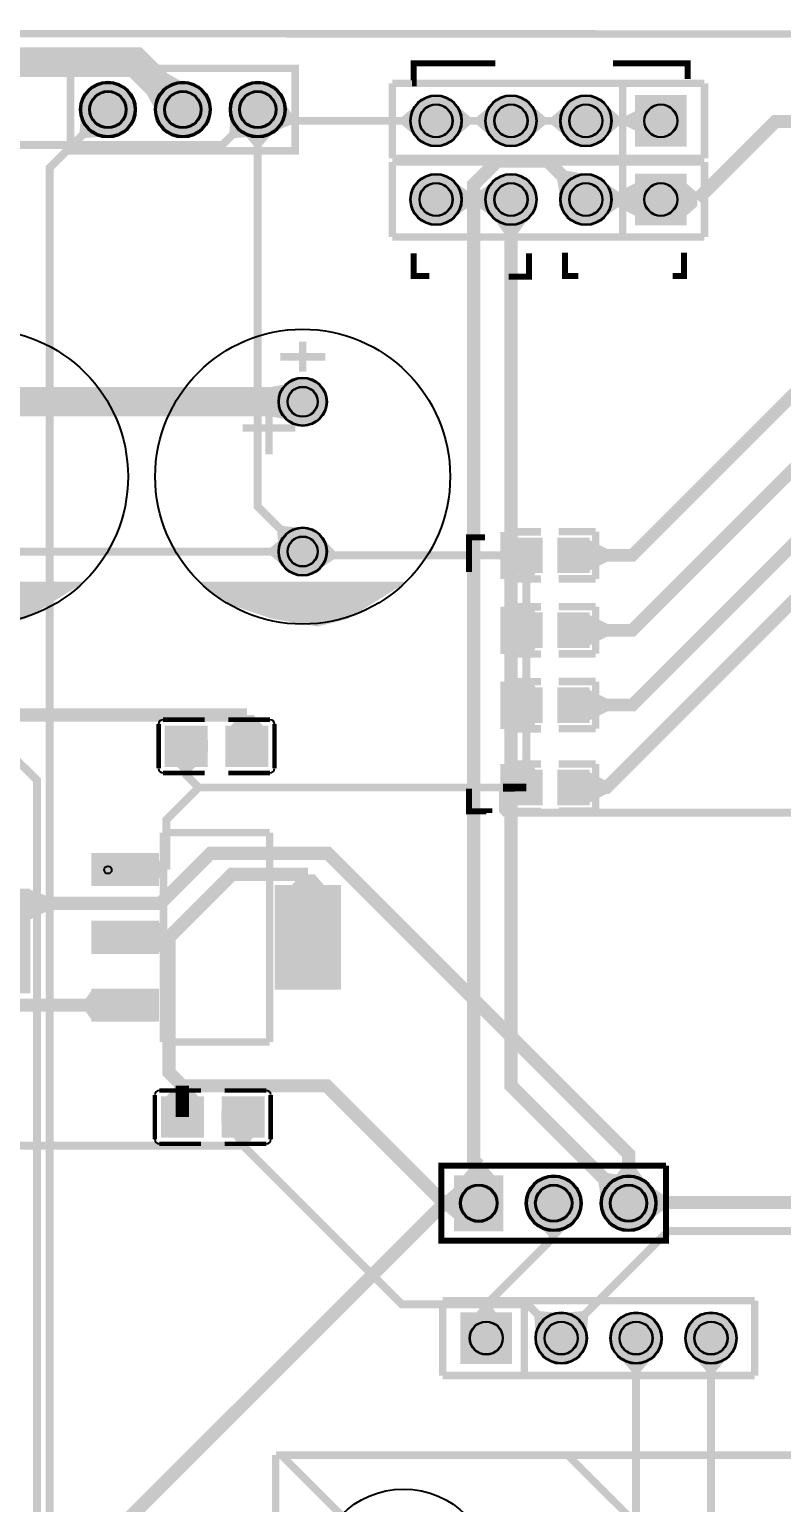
# Model space of a CAD drawing. Header units: millimetres. Extents: x 0 to 114, y -5 to 100.
# Drawn here: x 27.82 to 53.32, y 50.18 to 100.13 of the extents above; entities that cross this region are included whole.
import ezdxf

# ---------------------------------------------------------------- set-up
doc = ezdxf.new("R2010")
doc.units = ezdxf.units.MM
for name, color, linetype, true_color in [('BoardOutLine', 7, 'Continuous', 0xff00ff), ('BottomLayer', 7, 'Continuous', 0x0000ff), ('BottomSolderMaskLayer', 7, 'Continuous', 0xaa00ff), ('Document', 7, 'Continuous', 0xffffff), ('Multi-Layer', 7, 'Continuous', 0xc0c0c0), ('TopLayer', 7, 'Continuous', 0xff0000), ('TopPasteMaskLayer', 7, 'Continuous', 0x808080), ('TopSilkLayer', 7, 'Continuous', 0xffcc00), ('TopSolderMaskLayer', 7, 'Continuous', 0x800080)]:
    doc.layers.add(name, color=color, linetype=linetype, true_color=true_color)

msp = doc.modelspace()

# ---------------------------------------------------------------- hatches: boundary and pattern name
at = {"layer": 'BottomLayer'}
for points in [[(29.581767099999865, 97.46532958), (30.53639308000004, 96.51076963999992), (29.709082060000014, 96.44709946), (29.518155339999907, 96.63801348000004)], [(36.23505834000014, 96.81377639999994), (34.885061040000096, 96.81363923999993), (35.42512346000001, 96.18369383999993), (35.695125459999986, 96.18372177999993)], [(45.83681205999994, 94.30788605999999), (46.73849682000002, 95.20932189999996), (46.026110640000184, 95.33847073999993), (45.707858799999826, 95.02031033999992)], [(44.78270951999991, 93.79884719999995), (43.507710800000154, 93.79871003999995), (43.920267759999774, 93.20375567999997), (44.37027955999986, 93.20380393999994)], [(36.285566240000094, 82.37299755999993), (37.1341954799999, 83.22142106000001), (36.40942172000007, 83.28868533999992), (36.218477219999954, 83.09778909999989)], [(42.490608440000074, 61.2249753399999), (43.615637940000056, 61.2249753399999), (43.27813036000009, 61.6102552399999), (42.82811856000001, 61.6102552399999)], [(47.23476201999995, 60.268728839999994), (48.18944896000005, 61.22322527999995), (47.425792879999904, 61.35058595999999), (47.10755627999981, 61.03241031999994)], [(42.26557460000015, 59.76254747999997), (42.26557460000015, 60.88757697999995), (41.88035820000016, 60.5500668599999), (41.88035820000016, 60.100055060000045)], [(46.268063419999976, 59.72977893999996), (44.918066119999935, 59.72963415999993), (45.45812346000014, 59.17845161999992), (45.728125460000115, 59.178479559999914)], [(42.96962195999993, 56.602995759999885), (43.64462695999998, 56.602995759999885), (43.44212546000006, 56.892464320000045), (43.17212346000008, 56.892464320000045)], [(49.02455778000001, 55.190847199999894), (47.74956159999999, 55.190710039999885), (48.25212346000001, 54.59576584000001), (48.522125459999984, 54.59579378000001)], [(51.56455777999997, 55.190847199999894), (50.289561599999956, 55.190710039999885), (50.79212345999997, 54.59576584000001), (51.062125460000175, 54.59579378000001)]]:
    msp.add_hatch(color=256, dxfattribs=at).paths.add_polyline_path(points)
at = {"layer": 'BottomSolderMaskLayer'}
for points in [[(29.529201799999903, 97.40899999999999, 1), (31.430798199999906, 97.40899999999999, 1)], [(32.06920179999987, 97.40899999999999, 1), (33.97079819999987, 97.40899999999999, 1)], [(34.60920180000006, 97.40899999999999, 1), (36.51079820000006, 97.40899999999999, 1)], [(40.72980170000008, 97.0279999999999, 1), (42.48059830000008, 97.0279999999999, 1)], [(43.269801700000045, 97.0279999999999, 1), (45.020598300000046, 97.0279999999999, 1)], [(45.80980170000001, 97.0279999999999, 1), (47.56059830000001, 97.0279999999999, 1)], [(50.10061137950663, 96.15258862049336), (48.34978862049309, 96.15258862049336), (48.34978862049309, 97.90341137950657), (50.10061137950663, 97.90341137950657)], [(40.72980170000008, 94.36099999999999, 1), (42.48059830000008, 94.36099999999999, 1)], [(43.269801700000045, 94.36099999999999, 1), (45.020598300000046, 94.36099999999999, 1)], [(45.80980170000001, 94.36099999999999, 1), (47.56059830000001, 94.36099999999999, 1)], [(50.10061137950663, 93.48558862049333), (48.34978862049309, 93.48558862049333), (48.34978862049309, 95.23641137950665), (50.10061137950663, 95.23641137950665)], [(36.25860159999995, 87.50299999999993, 1), (37.909398399999944, 87.50299999999993, 1)], [(36.25860159999995, 82.423, 1), (37.909398399999944, 82.423, 1)], [(42.214799999999855, 61.27579819999983), (43.89119999999991, 61.27579819999983), (43.89119999999991, 59.37420180000004), (42.214799999999855, 59.37420180000004)], [(44.64220179999996, 60.32499999999993, 1), (46.54379819999996, 60.32499999999993, 1)], [(47.18220179999992, 60.32499999999993, 1), (49.083798199999926, 60.32499999999993, 1)], [(42.431588620493244, 56.62841137950659), (44.18241137950656, 56.62841137950659), (44.18241137950656, 54.87758862049327), (42.431588620493244, 54.87758862049327)], [(44.971601699999866, 55.75299999999993, 1), (46.72239829999987, 55.75299999999993, 1)], [(47.51160170000006, 55.75299999999993, 1), (49.26239830000006, 55.75299999999993, 1)], [(50.05160170000002, 55.75299999999993, 1), (51.80239830000002, 55.75299999999993, 1)]]:
    msp.add_hatch(color=256, dxfattribs=at).paths.add_polyline_path(points)
at = {"layer": 'Document'}
for points in [[(36.06799999999987, 87.50299999999993), (36.06799999999987, 85.72499999999991), (35.813999999999965, 85.72499999999991), (35.813999999999965, 87.50299999999993)], [(36.322, 86.74099999999999), (35.05200000000002, 86.74099999999999), (35.05200000000002, 86.48699999999997), (36.83000000000004, 86.48699999999997), (36.83000000000004, 86.74099999999999)]]:
    msp.add_hatch(color=256, dxfattribs=at).paths.add_polyline_path(points)
at = {"layer": 'Multi-Layer'}
for points in [[(40.75520170000008, 97.0279999999999, 1), (42.455198300000085, 97.0279999999999, 1)], [(43.29520170000004, 97.0279999999999, 1), (44.99519830000005, 97.0279999999999, 1)], [(45.835201700000006, 97.0279999999999, 1), (47.53519830000001, 97.0279999999999, 1)], [(50.07521099999997, 96.17798899999991), (48.37518899999998, 96.17798899999991), (48.37518899999998, 97.87801100000001), (50.07521099999997, 97.87801100000001)], [(40.75520170000008, 94.36099999999999, 1), (42.455198300000085, 94.36099999999999, 1)], [(43.29520170000004, 94.36099999999999, 1), (44.99519830000005, 94.36099999999999, 1)], [(45.835201700000006, 94.36099999999999, 1), (47.53519830000001, 94.36099999999999, 1)], [(50.07521099999997, 93.51098899999988), (48.37518899999998, 93.51098899999988), (48.37518899999998, 95.21101099999998), (50.07521099999997, 95.21101099999998)], [(36.28400159999995, 87.50299999999993, 1), (37.883998399999946, 87.50299999999993, 1)], [(36.28400159999995, 82.423, 1), (37.883998399999946, 82.423, 1)], [(42.265599999999836, 61.22499819999996), (43.84040000000016, 61.22499819999996), (43.84040000000016, 59.42500180000002), (42.265599999999836, 59.42500180000002)], [(44.69300179999996, 60.32499999999993, 1), (46.49299819999996, 60.32499999999993, 1)], [(47.233001799999926, 60.32499999999993, 1), (49.03299819999992, 60.32499999999993, 1)], [(42.456989000000135, 56.60301100000004), (44.1570109999999, 56.60301100000004), (44.1570109999999, 54.902988999999934), (42.456989000000135, 54.902988999999934)], [(44.99700169999986, 55.75299999999993, 1), (46.69699829999987, 55.75299999999993, 1)], [(47.537001700000054, 55.75299999999993, 1), (49.23699830000006, 55.75299999999993, 1)], [(50.07700170000002, 55.75299999999993, 1), (51.776998300000024, 55.75299999999993, 1)]]:
    msp.add_hatch(color=256, dxfattribs=at).paths.add_polyline_path(points)
at = {"layer": 'TopLayer'}
for points in [[(32.12176455999986, 97.35270089999995), (33.07642355999985, 98.30722781999998), (32.50722480000002, 98.62900009999998), (31.80007101999979, 97.92194283999993)], [(34.66176709999979, 97.46532958), (35.616393079999966, 96.51076963999992), (34.78908205999994, 96.44709946), (34.598155339999835, 96.63801348000004)], [(36.33564741999987, 97.86547355999994), (35.91593781999984, 96.58237731999986), (36.6804117800001, 96.89305995999996), (36.76873011999999, 97.16306195999994)], [(41.04296338000006, 97.66552983999998), (41.0428948, 96.39053111999999), (40.44792266000002, 96.89305995999996), (40.44793789999983, 97.16306195999994)], [(42.1674061399998, 96.39053111999999), (42.167337559999964, 97.66552983999998), (42.76236303999997, 97.16306195999994), (42.76237828000001, 96.89305995999996)], [(43.582963380000024, 97.66552983999998), (43.58289479999996, 96.39053111999999), (42.98792265999998, 96.89305995999996), (42.98793790000002, 97.16306195999994)], [(44.70740613999976, 96.39053111999999), (44.70733755999993, 97.66552983999998), (45.30236304000016, 97.16306195999994), (45.30237827999997, 96.89305995999996)], [(46.12296337999999, 97.66552983999998), (46.122894799999926, 96.39053111999999), (45.52792266000017, 96.89305995999996), (45.52793789999998, 97.16306195999994)], [(47.24740613999995, 96.39053111999999), (47.24733755999989, 97.66552983999998), (47.84236304000012, 97.16306195999994), (47.842378279999934, 96.89305995999996)], [(48.37521693999986, 96.69055846000003), (48.37521693999986, 97.36556345999998), (47.97021394000001, 97.16306195999994), (47.97021394000001, 96.89305995999996)], [(42.1674061399998, 93.72353111999996), (42.167337559999964, 94.99852983999995), (42.76235796000003, 94.58606685999996), (42.762383359999944, 94.13605505999999)], [(43.582963380000024, 94.99852983999995), (43.58289479999996, 93.72353111999996), (42.987917580000044, 94.13605505999999), (42.98794297999996, 94.58606685999996)], [(47.24740613999995, 93.72353111999996), (47.24733755999989, 94.99852983999995), (47.84235795999996, 94.58606685999996), (47.8423833600001, 94.13605505999999)], [(48.37521693999986, 93.79854748000002), (48.37521693999986, 94.9235769799999), (47.70019923999996, 94.58606685999996), (47.70019923999996, 94.13605505999999)], [(50.07520592000003, 94.9235769799999), (50.07520592000003, 93.79854748000002), (50.460795700000176, 94.13605505999999), (50.460795700000176, 94.58606685999996)], [(36.55488497999988, 88.10302927999999), (36.55481639999982, 86.90303168000003), (35.99482260000002, 87.00306195999997), (35.99488101999998, 88.00305995999986)], [(36.55488497999988, 83.02302928000006), (36.55481639999982, 81.82303167999999), (35.994845459999965, 82.28805995999994), (35.994860700000004, 82.55806195999992)], [(37.67947251999988, 82.9572382), (37.53961503999983, 81.76541939999993), (38.14988305999998, 82.16105995999987), (38.18156701999999, 82.43106195999997)], [(44.16598736000003, 81.95855845999995), (44.16598736000003, 82.63356346), (43.76098435999995, 82.43106195999997), (43.76098435999995, 82.16105995999987)], [(45.16592439999988, 81.74598839999999), (44.165926399999876, 81.74598839999999), (44.165926399999876, 82.84601159999988), (45.16592439999988, 82.84601159999988)], [(46.76592119999998, 81.74598839999999), (45.765923199999975, 81.74598839999999), (45.765923199999975, 82.84601159999988), (46.76592119999998, 82.84601159999988)], [(46.76589072000013, 82.83355798000002), (46.76589072000013, 81.75856648000001), (47.41088562000016, 82.08106265999993), (47.41088562000016, 82.51105925999991)], [(45.00342790000002, 81.74601887999995), (44.328422899999964, 81.74601887999995), (44.53092439999989, 81.34101587999999), (44.80092639999987, 81.34101587999999)], [(44.328422899999964, 80.30598111999996), (45.00342790000002, 80.30598111999996), (44.80092639999987, 80.71098411999992), (44.53092439999989, 80.71098411999992)], [(45.16592439999988, 79.20598840000002), (44.165926399999876, 79.20598840000002), (44.165926399999876, 80.30601159999992), (45.16592439999988, 80.30601159999992)], [(46.76592119999998, 79.20598840000002), (45.765923199999975, 79.20598840000002), (45.765923199999975, 80.30601159999992), (46.76592119999998, 80.30601159999992)], [(46.76589072000013, 80.29355798000006), (46.76589072000013, 79.21856648000005), (47.41088562000016, 79.54106265999997), (47.41088562000016, 79.97105925999995)], [(45.00342790000002, 79.20601887999987), (44.328422899999964, 79.20601887999987), (44.53092439999989, 78.80101588000002), (44.80092639999987, 78.80101588000002)], [(44.328422899999964, 77.76598111999999), (45.00342790000002, 77.76598111999999), (44.80092639999987, 78.17098411999996), (44.53092439999989, 78.17098411999996)], [(45.16592439999988, 76.66598839999995), (44.165926399999876, 76.66598839999995), (44.165926399999876, 77.76601159999996), (45.16592439999988, 77.76601159999996)], [(46.76592119999998, 76.66598839999995), (45.765923199999975, 76.66598839999995), (45.765923199999975, 77.76601159999996), (46.76592119999998, 77.76601159999996)], [(46.76589072000013, 77.75355797999998), (46.76589072000013, 76.67856647999997), (47.41088562000016, 77.00106265999989), (47.41088562000016, 77.43105925999987)], [(33.838007000000175, 76.4940049999999), (33.838007000000175, 75.14399500000002), (32.42800219999992, 75.14399500000002), (32.42800219999992, 76.4940049999999)], [(34.48799299999985, 76.4940049999999), (34.48799299999985, 75.14399500000002), (35.8979978000001, 75.14399500000002), (35.8979978000001, 76.4940049999999)], [(35.75552920000007, 76.49399738), (34.63049969999986, 76.49399738), (34.96800981999979, 76.87952366000002), (35.41802161999988, 76.87952366000002)], [(45.00342790000002, 76.66601887999991), (44.328422899999964, 76.66601887999991), (44.53092439999989, 76.26101587999995), (44.80092639999987, 76.26101587999995)], [(33.47061123999981, 75.14400261999992), (32.795606239999984, 75.14400261999992), (32.99810773999991, 74.95647949999989), (33.268109740000114, 74.95647949999989)], [(45.16592439999988, 73.87198839999996), (44.165926399999876, 73.87198839999996), (44.165926399999876, 74.97201159999997), (45.16592439999988, 74.97201159999997)], [(44.328422899999964, 74.97198112000001), (45.00342790000002, 74.97198112000001), (44.80092639999987, 75.37698411999997), (44.53092439999989, 75.37698411999997)], [(46.76592119999998, 73.87198839999996), (45.765923199999975, 73.87198839999996), (45.765923199999975, 74.97201159999997), (46.76592119999998, 74.97201159999997)], [(46.76589072000013, 74.95955798), (46.76589072000013, 73.88456647999999), (47.39084502000003, 74.2070626599999), (47.39084502000003, 74.63705925999989)], [(44.16598736000003, 74.08455846000004), (44.16598736000003, 74.75956345999998), (43.87068696000017, 74.55706195999994), (43.87068696000017, 74.28705995999985)], [(32.1641977999999, 72.19200699999988), (32.1641977999999, 71.0920091999999), (29.96420219999993, 71.0920091999999), (29.96420219999993, 72.19200699999988)], [(32.16423844000008, 71.97951821999993), (32.16423844000008, 71.30451321999999), (32.459785219999844, 71.50701471999992), (32.459785219999844, 71.77701671999989)], [(36.69933477999996, 71.09203205999995), (37.82436427999994, 71.09203205999995), (37.486856699999976, 71.47743641999989), (37.03684489999989, 71.47743641999989)], [(27.820813039999962, 70.96503205999988), (27.820813039999962, 69.92961630000002), (28.49583073999986, 70.26712641999995), (28.49583073999986, 70.71713822000004)], [(38.36179780000009, 67.59199079999996), (36.161802200000125, 67.59199079999996), (36.161802200000125, 71.0920091999999), (38.36179780000009, 71.0920091999999)], [(32.1641977999999, 69.89201159999993), (32.1641977999999, 68.79198840000004), (29.96420219999993, 68.79198840000004), (29.96420219999993, 69.89201159999993)], [(32.16423844000008, 69.89198111999997), (32.16423844000008, 68.79201887999989), (32.54970375999994, 69.11705505999998), (32.54970375999994, 69.56706685999995)], [(29.96418696000012, 66.49200315999997), (29.96418696000012, 67.59196794000002), (29.731517879999842, 67.26705367999989), (29.731517879999842, 66.81704188000003)], [(32.1641977999999, 67.59199079999996), (32.1641977999999, 66.49199299999998), (29.96420219999993, 66.49199299999998), (29.96420219999993, 67.59199079999996)], [(33.56862475999981, 63.92099738000002), (32.44359526000005, 63.92099738000002), (32.78110284000002, 64.30652366000004), (33.23111463999987, 64.30652366000004)], [(33.711006999999995, 62.57099500000004), (33.711006999999995, 63.92100499999992), (32.30100219999997, 63.92100499999992), (32.30100219999997, 62.57099500000004)], [(34.360992999999894, 62.57099500000004), (34.360992999999894, 63.92100499999992), (35.770997800000146, 63.92100499999992), (35.770997800000146, 62.57099500000004)], [(35.40351821999991, 62.571002619999945), (34.728513219999854, 62.571002619999945), (34.93101472000001, 62.27576571999987), (35.201016719999984, 62.27576571999987)], [(48.80805834, 60.920223599999986), (47.45806104000019, 60.920360759999994), (47.908118559999934, 61.55031378000001), (48.35813036000002, 61.55026806000001)], [(48.74217073999978, 59.662499419999904), (48.714159619999805, 61.012204620000034), (49.35335823999992, 60.57543129999988), (49.36269782000011, 60.12541949999991)], [(42.26557460000015, 59.76254747999997), (42.26557460000015, 60.88757697999995), (41.88035820000016, 60.5500668599999), (41.88035820000016, 60.100055060000045)], [(44.99866540000005, 55.69984287999989), (45.900301900000045, 56.601324439999985), (45.12426077999987, 56.666800559999956), (44.93332390000012, 56.47589670000002)], [(45.793794620000085, 56.601332060000004), (46.6953295200002, 55.69974635999995), (46.76075992000017, 56.47579001999986), (46.569845899999905, 56.66671673999997)]]:
    msp.add_hatch(color=256, dxfattribs=at).paths.add_polyline_path(points)
at = {"layer": 'TopPasteMaskLayer'}
for points in [[(45.16592439999988, 81.74598839999999), (44.165926399999876, 81.74598839999999), (44.165926399999876, 82.84601159999988), (45.16592439999988, 82.84601159999988)], [(46.76592119999998, 81.74598839999999), (45.765923199999975, 81.74598839999999), (45.765923199999975, 82.84601159999988), (46.76592119999998, 82.84601159999988)], [(45.16592439999988, 79.20598840000002), (44.165926399999876, 79.20598840000002), (44.165926399999876, 80.30601159999992), (45.16592439999988, 80.30601159999992)], [(46.76592119999998, 79.20598840000002), (45.765923199999975, 79.20598840000002), (45.765923199999975, 80.30601159999992), (46.76592119999998, 80.30601159999992)], [(45.16592439999988, 76.66598839999995), (44.165926399999876, 76.66598839999995), (44.165926399999876, 77.76601159999996), (45.16592439999988, 77.76601159999996)], [(46.76592119999998, 76.66598839999995), (45.765923199999975, 76.66598839999995), (45.765923199999975, 77.76601159999996), (46.76592119999998, 77.76601159999996)], [(33.87049360000003, 76.03500159999987), (33.87049360000003, 75.60299840000005), (33.39109399999995, 75.14399500000002), (32.5280019999999, 75.14399500000002), (32.42800219999992, 75.24399479999988), (32.42800219999992, 76.39400520000004), (32.5280019999999, 76.4940049999999), (33.39109399999995, 76.4940049999999)], [(34.45550639999999, 76.03500159999987), (34.45550639999999, 75.60299840000005), (34.93490599999984, 75.14399500000002), (35.79799799999989, 75.14399500000002), (35.8979978000001, 75.24399479999988), (35.8979978000001, 76.39400520000004), (35.79799799999989, 76.4940049999999), (34.93490599999984, 76.4940049999999)], [(45.16592439999988, 73.87198839999996), (44.165926399999876, 73.87198839999996), (44.165926399999876, 74.97201159999997), (45.16592439999988, 74.97201159999997)], [(46.76592119999998, 73.87198839999996), (45.765923199999975, 73.87198839999996), (45.765923199999975, 74.97201159999997), (46.76592119999998, 74.97201159999997)], [(32.1641977999999, 72.19200699999988), (32.1641977999999, 71.0920091999999), (29.96420219999993, 71.0920091999999), (29.96420219999993, 72.19200699999988)], [(38.36179780000009, 67.59199079999996), (36.161802200000125, 67.59199079999996), (36.161802200000125, 71.0920091999999), (38.36179780000009, 71.0920091999999)], [(32.1641977999999, 69.89201159999993), (32.1641977999999, 68.79198840000004), (29.96420219999993, 68.79198840000004), (29.96420219999993, 69.89201159999993)], [(32.1641977999999, 67.59199079999996), (32.1641977999999, 66.49199299999998), (29.96420219999993, 66.49199299999998), (29.96420219999993, 67.59199079999996)], [(33.74349359999985, 63.029998399999954), (33.74349359999985, 63.462001599999894), (33.264094, 63.92100499999992), (32.40100199999995, 63.92100499999992), (32.30100219999997, 63.821005199999945), (32.30100219999997, 62.6709947999999), (32.40100199999995, 62.57099500000004), (33.264094, 62.57099500000004)], [(34.32850640000004, 63.029998399999954), (34.32850640000004, 63.462001599999894), (34.80790599999989, 63.92100499999992), (35.67099799999994, 63.92100499999992), (35.770997800000146, 63.821005199999945), (35.770997800000146, 62.6709947999999), (35.67099799999994, 62.57099500000004), (34.80790599999989, 62.57099500000004)]]:
    msp.add_hatch(color=256, dxfattribs=at).paths.add_polyline_path(points)
at = {"layer": 'TopSilkLayer'}
for points in [[(29.71799999999996, 81.40699999999993), (22.60599999999988, 81.40699999999993), (23.621999999999957, 80.64499999999998), (25.146000000000072, 80.13699999999994), (26.66999999999996, 79.88299999999992), (27.686000000000035, 80.13699999999994)], [(40.639999999999986, 81.40699999999993), (33.527999999999906, 81.40699999999993), (34.54399999999998, 80.64499999999998), (36.06799999999987, 80.13699999999994), (37.591999999999985, 79.88299999999992), (38.60800000000006, 80.13699999999994)]]:
    msp.add_hatch(color=256, dxfattribs=at).paths.add_polyline_path(points)
at = {"layer": 'TopSolderMaskLayer'}
for points in [[(29.529201799999903, 97.40899999999999, 1), (31.430798199999906, 97.40899999999999, 1)], [(32.06920179999987, 97.40899999999999, 1), (33.97079819999987, 97.40899999999999, 1)], [(34.60920180000006, 97.40899999999999, 1), (36.51079820000006, 97.40899999999999, 1)], [(40.72980170000008, 97.0279999999999, 1), (42.48059830000008, 97.0279999999999, 1)], [(43.269801700000045, 97.0279999999999, 1), (45.020598300000046, 97.0279999999999, 1)], [(45.80980170000001, 97.0279999999999, 1), (47.56059830000001, 97.0279999999999, 1)], [(50.10061137950663, 96.15258862049336), (48.34978862049309, 96.15258862049336), (48.34978862049309, 97.90341137950657), (50.10061137950663, 97.90341137950657)], [(40.72980170000008, 94.36099999999999, 1), (42.48059830000008, 94.36099999999999, 1)], [(43.269801700000045, 94.36099999999999, 1), (45.020598300000046, 94.36099999999999, 1)], [(45.80980170000001, 94.36099999999999, 1), (47.56059830000001, 94.36099999999999, 1)], [(50.10061137950663, 93.48558862049333), (48.34978862049309, 93.48558862049333), (48.34978862049309, 95.23641137950665), (50.10061137950663, 95.23641137950665)], [(36.25860159999995, 87.50299999999993, 1), (37.909398399999944, 87.50299999999993, 1)], [(36.25860159999995, 82.423, 1), (37.909398399999944, 82.423, 1)], [(45.21672698064515, 81.69518722697944), (44.115128980644954, 81.69518722697944), (44.115128980644954, 82.89681277302043), (45.21672698064515, 82.89681277302043)], [(46.816728941935594, 81.69518722697944), (45.7151309419354, 81.69518722697944), (45.7151309419354, 82.89681277302043), (46.816728941935594, 82.89681277302043)], [(45.21672698064515, 79.15518722697948), (44.115128980644954, 79.15518722697948), (44.115128980644954, 80.35681277302047), (45.21672698064515, 80.35681277302047)], [(46.816728941935594, 79.15518722697948), (45.7151309419354, 79.15518722697948), (45.7151309419354, 80.35681277302047), (46.816728941935594, 80.35681277302047)], [(45.21672698064515, 76.6151872269794), (44.115128980644954, 76.6151872269794), (44.115128980644954, 77.8168127730205), (45.21672698064515, 77.8168127730205)], [(46.816728941935594, 76.6151872269794), (45.7151309419354, 76.6151872269794), (45.7151309419354, 77.8168127730205), (46.816728941935594, 77.8168127730205)], [(33.86340608488251, 76.51940499999989), (33.86340608488251, 75.11859500000003), (32.40260128488251, 75.11859500000003), (32.40260128488251, 76.51940499999989)], [(34.46259391511728, 76.51940499999989), (34.46259391511728, 75.11859500000003), (35.923398715117514, 75.11859500000003), (35.923398715117514, 76.51940499999989)], [(45.21672698064515, 73.82118722697942), (44.115128980644954, 73.82118722697942), (44.115128980644954, 75.0228127730204), (45.21672698064515, 75.0228127730204)], [(46.816728941935594, 73.82118722697942), (45.7151309419354, 73.82118722697942), (45.7151309419354, 75.0228127730204), (46.816728941935594, 75.0228127730204)], [(32.21499779999988, 72.20470787976535), (32.21499779999988, 71.07931007976538), (29.91340219999995, 71.07931007976538), (29.91340219999995, 72.20470787976535)], [(27.84619780000014, 67.43959061566818), (25.595402199999967, 67.43959061566818), (25.595402199999967, 70.99040938433177), (27.84619780000014, 70.99040938433177)], [(38.38719780000008, 67.56659061566813), (36.13640219999991, 67.56659061566813), (36.13640219999991, 71.11740938433172), (38.38719780000008, 71.11740938433172)], [(32.21499779999988, 69.90471189325501), (32.21499779999988, 68.77928810674484), (29.91340219999995, 68.77928810674484), (29.91340219999995, 69.90471189325501)], [(32.21499779999988, 67.60468992023448), (32.21499779999988, 66.4792921202345), (29.91340219999995, 66.4792921202345), (29.91340219999995, 67.60468992023448)], [(33.73640608488256, 62.54559500000005), (33.73640608488256, 63.94640499999991), (32.275601284882555, 63.94640499999991), (32.275601284882555, 62.54559500000005)], [(34.33559391511733, 62.54559500000005), (34.33559391511733, 63.94640499999991), (35.79639871511756, 63.94640499999991), (35.79639871511756, 62.54559500000005)], [(42.214799999999855, 61.27579819999983), (43.89119999999991, 61.27579819999983), (43.89119999999991, 59.37420180000004), (42.214799999999855, 59.37420180000004)], [(44.64220179999996, 60.32499999999993, 1), (46.54379819999996, 60.32499999999993, 1)], [(47.18220179999992, 60.32499999999993, 1), (49.083798199999926, 60.32499999999993, 1)], [(42.431588620493244, 56.62841137950659), (44.18241137950656, 56.62841137950659), (44.18241137950656, 54.87758862049327), (42.431588620493244, 54.87758862049327)], [(44.971601699999866, 55.75299999999993, 1), (46.72239829999987, 55.75299999999993, 1)], [(47.51160170000006, 55.75299999999993, 1), (49.26239830000006, 55.75299999999993, 1)], [(50.05160170000002, 55.75299999999993, 1), (51.80239830000002, 55.75299999999993, 1)]]:
    msp.add_hatch(color=256, dxfattribs=at).paths.add_polyline_path(points)

# ---------------------------------------------------------------- linework, layer by layer
at = {"layer": 'BoardOutLine', "const_width": 0.254}
msp.add_lwpolyline([(0, 99.99979999999994), (100.20300000000009, 99.94899999999996), (100.07599999999991, 0), (0, 0), (0, 99.99979999999994)], close=True, dxfattribs=at)
at = {"layer": 'BottomLayer'}
for points, const_width in [([(19.558076199999846, 97.40905079999993), (19.558076199999846, 83.1850508), (28.077236199999902, 74.66589079999994), (28.077236199999902, 39.74927279999997), (29.599458199999958, 38.227050799999915)], 0.27000199999999996), ([(31.601232200000027, 37.132818799999995), (31.601232200000027, 37.877546800000005), (29.972330199999874, 39.506448800000044), (29.320312199999876, 39.506448800000044), (28.502178200000003, 40.32458280000003), (28.502178200000003, 95.43115279999995), (30.48007619999987, 97.40905079999993)], 0.27000199999999996), ([(37.08407619999991, 82.42305079999994), (35.5600761999998, 83.94705079999994), (35.5600761999998, 97.40905079999993)], 0.27000199999999996), ([(46.685276199999976, 94.36105079999993), (45.386320200000114, 95.6600067999999), (43.674360199999796, 95.6600067999999), (42.87553020000007, 94.86117679999995), (42.87553020000007, 61.78783679999992), (43.053076199999964, 61.610290799999916)], 0.4500118), ([(44.14527620000001, 94.36105079999993), (44.14527620000001, 64.31285079999998), (48.13307619999989, 60.325050799999985)], 0.4500118), ([(43.053, 60.32499999999993), (43.053, 61.610239999999976)], 0.4500118), ([(29.599458199999958, 40.76705079999999), (29.599458199999958, 48.04415080000001), (41.88035820000016, 60.325050799999985)], 0.4500118), ([(43.053, 60.32499999999993), (41.87952000000007, 60.32499999999993)], 0.4500118), ([(45.59307619999993, 60.325050799999985), (45.59307619999993, 59.17849479999995), (43.30707619999987, 56.892494799999895)], 0.27000199999999996), ([(43.3069999999999, 55.75299999999993), (43.3069999999999, 56.89345999999989)], 0.27000199999999996), ([(37.71899999999994, 14.858999999999924), (39.30903999999998, 14.858999999999924), (50.92700000000002, 26.47695999999985), (50.92700000000002, 55.75299999999993)], 0.27000199999999996), ([(48.38700000000006, 55.75299999999993), (48.38700000000006, 24.536399999999958), (39.97959999999978, 16.128999999999905), (37.71899999999994, 16.128999999999905)], 0.27000199999999996)]:
    msp.add_lwpolyline(points, dxfattribs=dict(at, const_width=const_width))
at = {"layer": 'BottomSolderMaskLayer'}
for centre, radius in [((30.479999999999905, 97.40899999999999), 0.9507981999999999), ((30.479999999999905, 97.40899999999999), 0.6338117992831541), ((33.01999999999987, 97.40899999999999), 0.9507981999999999), ((33.01999999999987, 97.40899999999999), 0.6338117992831541), ((35.56000000000006, 97.40899999999999), 0.9507981999999999), ((35.56000000000006, 97.40899999999999), 0.6338117992831541), ((41.60520000000008, 97.0279999999999), 0.8753982999999999), ((44.145200000000045, 97.0279999999999), 0.8753982999999999), ((46.68520000000001, 97.0279999999999), 0.8753982999999999), ((41.60520000000008, 97.0279999999999), 0.5664472736242884), ((44.145200000000045, 97.0279999999999), 0.5664472736242884), ((46.68520000000001, 97.0279999999999), 0.5664472736242884), ((49.22519999999997, 97.0279999999999), 0.5664472736242884), ((41.60520000000008, 94.36099999999999), 0.8753982999999999), ((41.60520000000008, 94.36099999999999), 0.5664472736242884), ((44.145200000000045, 94.36099999999999), 0.8753982999999999), ((44.145200000000045, 94.36099999999999), 0.5664472736242884), ((46.68520000000001, 94.36099999999999), 0.8753982999999999), ((46.68520000000001, 94.36099999999999), 0.5664472736242884), ((49.22519999999997, 94.36099999999999), 0.5664472736242884), ((37.083999999999946, 87.50299999999993), 0.8253983999999999), ((37.083999999999946, 87.50299999999993), 0.5158739999999999), ((37.083999999999946, 82.423), 0.8253983999999999), ((37.083999999999946, 82.423), 0.5158739999999999), ((43.053, 60.32499999999993), 0.6387084000000001), ((45.59299999999996, 60.32499999999993), 0.9507981999999999), ((45.59299999999996, 60.32499999999993), 0.6338654666666667), ((48.132999999999925, 60.32499999999993), 0.9507981999999999), ((48.132999999999925, 60.32499999999993), 0.6338654666666667), ((45.846999999999866, 55.75299999999993), 0.8753982999999999), ((48.38700000000006, 55.75299999999993), 0.8753982999999999), ((50.92700000000002, 55.75299999999993), 0.8753982999999999), ((43.3069999999999, 55.75299999999993), 0.5664472736242884), ((45.846999999999866, 55.75299999999993), 0.5664472736242884), ((48.38700000000006, 55.75299999999993), 0.5664472736242884), ((50.92700000000002, 55.75299999999993), 0.5664472736242884)]:
    msp.add_circle(centre, radius, dxfattribs=at)
at = {"layer": 'Document'}
msp.add_circle((30.479999999999905, 71.62799999999993), 0.127, dxfattribs=at)
at = {"layer": 'Multi-Layer'}
for centre, radius in [((30.479999999999905, 97.40899999999999), 0.8999982), ((30.479999999999905, 97.40899999999999), 0.599948), ((33.01999999999987, 97.40899999999999), 0.8999982), ((33.01999999999987, 97.40899999999999), 0.599948), ((35.56000000000006, 97.40899999999999), 0.8999982), ((35.56000000000006, 97.40899999999999), 0.599948), ((41.60520000000008, 97.0279999999999), 0.8499983), ((41.60520000000008, 97.0279999999999), 0.5500116), ((44.145200000000045, 97.0279999999999), 0.8499983), ((44.145200000000045, 97.0279999999999), 0.5500116), ((46.68520000000001, 97.0279999999999), 0.8499983), ((46.68520000000001, 97.0279999999999), 0.5500116), ((49.22519999999997, 97.0279999999999), 0.5500116), ((41.60520000000008, 94.36099999999999), 0.8499983), ((41.60520000000008, 94.36099999999999), 0.5500116), ((44.145200000000045, 94.36099999999999), 0.8499983), ((44.145200000000045, 94.36099999999999), 0.5500116), ((46.68520000000001, 94.36099999999999), 0.8499983), ((46.68520000000001, 94.36099999999999), 0.5500116), ((49.22519999999997, 94.36099999999999), 0.5500116), ((37.083999999999946, 87.50299999999993), 0.7999984), ((37.083999999999946, 87.50299999999993), 0.49999899999999997), ((37.083999999999946, 82.423), 0.7999984), ((37.083999999999946, 82.423), 0.49999899999999997), ((45.59299999999996, 60.32499999999993), 0.8999982), ((48.132999999999925, 60.32499999999993), 0.8999982), ((43.053, 60.32499999999993), 0.5999988), ((45.59299999999996, 60.32499999999993), 0.5999988), ((48.132999999999925, 60.32499999999993), 0.5999988), ((45.846999999999866, 55.75299999999993), 0.8499983), ((48.38700000000006, 55.75299999999993), 0.8499983), ((50.92700000000002, 55.75299999999993), 0.8499983), ((43.3069999999999, 55.75299999999993), 0.5500116), ((45.846999999999866, 55.75299999999993), 0.5500116), ((48.38700000000006, 55.75299999999993), 0.5500116), ((50.92700000000002, 55.75299999999993), 0.5500116)]:
    msp.add_circle(centre, radius, dxfattribs=at)
at = {"layer": 'TopLayer'}
for points, const_width in [([(33.020076199999835, 97.40905079999993), (31.40946220000012, 99.01966479999987), (23.708690199999978, 99.01966479999987), (22.09807619999981, 97.40905079999993)], 0.9999979999999999), ([(35.5600761999998, 97.40905079999993), (34.36449819999996, 96.21347279999998), (25.83365420000007, 96.21347279999998), (24.6380762, 97.40905079999993)], 0.27000199999999996), ([(41.60527620000005, 97.02805079999996), (35.941076199999884, 97.02805079999996), (35.5600761999998, 97.40905079999993)], 0.27000199999999996), ([(44.14527620000001, 97.02805079999996), (41.60527620000005, 97.02805079999996)], 0.27000199999999996), ([(44.14527620000001, 97.02805079999996), (46.685276199999976, 97.02805079999996)], 0.27000199999999996), ([(46.68520000000001, 97.0279999999999), (49.22519999999997, 97.0279999999999)], 0.27000199999999996), ([(55.295799999999986, 97.00513999999987), (53.1037799999998, 97.00513999999987), (50.45963999999992, 94.36099999999999)], 0.4500118), ([(41.60527620000005, 94.36105079999993), (44.14527620000001, 94.36105079999993)], 0.4500118), ([(46.68520000000001, 94.36099999999999), (49.22519999999997, 94.36099999999999)], 0.4500118), ([(49.22519999999997, 94.36099999999999), (50.45963999999992, 94.36099999999999)], 0.4500118), ([(46.26609999999994, 79.75599999999997), (48.25999999999988, 79.75599999999997), (57.78499999999997, 89.28099999999995)], 0.4299966), ([(46.26609999999994, 82.29599999999994), (48.25999999999988, 82.29599999999994), (55.245000000000005, 89.28099999999995)], 0.4299966), ([(46.26609999999994, 77.21600000000001), (48.25999999999988, 77.21600000000001), (60.32499999999993, 89.28099999999995)], 0.4299966), ([(46.26609999999994, 74.42199999999991), (47.391320000000064, 74.42199999999991), (61.63563999999985, 88.66631999999993), (61.63563999999985, 89.28099999999995)], 0.4299966), ([(37.08407619999991, 87.50305079999998), (26.162076199999888, 87.50305079999998)], 0.9999979999999999), ([(37.08407619999991, 82.42305079999994), (26.162076199999888, 82.42305079999994)], 0.27000199999999996), ([(44.66590000000008, 82.29599999999994), (37.2109999999999, 82.29599999999994), (37.083999999999946, 82.423)], 0.27000199999999996), ([(44.66590000000008, 79.75599999999997), (44.66590000000008, 82.29599999999994)], 0.27000199999999996), ([(44.66590000000008, 77.21600000000001), (44.66590000000008, 79.75599999999997)], 0.27000199999999996), ([(35.19304619999991, 76.87950079999996), (24.652046199999972, 76.87950079999996)], 0.4500118), ([(35.19424000000015, 75.81899999999996), (35.19424000000015, 76.88071999999988)], 0.4500118), ([(44.269660000000044, 74.42199999999991), (44.66590000000008, 74.82078000000001), (44.66590000000008, 77.21600000000001)], 0.27000199999999996), ([(33.134299999999826, 75.81899999999996), (33.134299999999826, 74.95539999999994)], 0.27000199999999996), ([(33.13310620000004, 74.95646680000004), (33.13310620000004, 74.8487707999999), (33.559826199999975, 74.42205079999997)], 0.27000199999999996), ([(32.4597521999998, 71.64202079999995), (32.4597521999998, 73.3219767999999), (33.559826199999975, 74.42205079999997)], 0.27000199999999996), ([(33.559826199999975, 74.42205079999997), (43.87070219999998, 74.42205079999997)], 0.27000199999999996), ([(43.87070219999998, 74.42205079999997), (43.87070219999998, 73.65014480000002), (43.94944219999991, 73.57140479999987), (56.4205882, 73.57140479999987), (57.44192220000002, 74.5927388)], 0.27000199999999996), ([(44.269660000000044, 74.42199999999991), (43.87088000000006, 74.42199999999991)], 0.27000199999999996), ([(44.665976200000046, 74.42205079999997), (44.26846619999981, 74.42205079999997)], 0.27000199999999996), ([(26.72079999999994, 70.49261999999999), (32.26308000000006, 70.49261999999999), (33.96233999999993, 72.19187999999986), (37.934900000000084, 72.19187999999986), (48.132999999999925, 61.99123999999995), (48.132999999999925, 60.32499999999993)], 0.4500118), ([(31.064199999999914, 71.64323999999999), (32.458659999999895, 71.64323999999999)], 0.27000199999999996), ([(37.261876200000074, 71.47742879999998), (34.685046199999874, 71.47742879999998), (32.54966819999993, 69.34205079999992)], 0.4500118), ([(37.26179999999988, 69.34199999999998), (37.26179999999988, 71.47813999999994)], 0.4500118), ([(31.064199999999914, 69.34199999999998), (32.550099999999816, 69.34199999999998)], 0.4500118), ([(32.54966819999993, 69.34205079999992), (32.54966819999993, 64.76293880000003), (33.00610620000009, 64.30650079999998)], 0.4500118), ([(29.731538199999818, 67.04208080000001), (26.75846819999981, 67.04208080000001), (26.720876200000134, 67.07967279999991)], 0.4500118), ([(31.064199999999914, 67.04329999999993), (29.730699999999956, 67.04329999999993)], 0.4500118), ([(41.88035820000016, 60.325050799999985), (37.89890819999994, 64.30650079999998), (33.00610620000009, 64.30650079999998)], 0.4500118), ([(33.00729999999987, 63.77685999999994), (33.00729999999987, 64.3077199999999)], 0.4500118), ([(33.00610620000009, 63.77640280000003), (33.00610620000009, 63.24605079999992)], 0.4500118), ([(35.06723999999997, 63.24599999999998), (35.06723999999997, 62.275719999999865)], 0.27000199999999996), ([(35.06604619999996, 62.27577079999992), (22.46510620000015, 62.27577079999992)], 0.27000199999999996), ([(45.84707619999983, 55.75305079999998), (44.70128220000004, 56.89884479999989), (40.44297219999987, 56.89884479999989), (35.06604619999996, 62.27577079999992)], 0.27000199999999996), ([(43.053, 60.32499999999993), (41.87952000000007, 60.32499999999993)], 0.4500118), ([(48.13307619999989, 60.325050799999985), (48.15847619999988, 60.350450799999976), (64.65145820000009, 60.350450799999976)], 0.4500118), ([(65.60624419999988, 59.38220279999996), (49.47622820000004, 59.38220279999996), (45.84707619999983, 55.75305079999998)], 0.27000199999999996)]:
    msp.add_lwpolyline(points, dxfattribs=dict(at, const_width=const_width))
at = {"layer": 'TopSilkLayer', "const_width": 0.254}
msp.add_lwpolyline([(29.209999999999923, 98.80599999999993), (29.209999999999923, 96.01199999999994), (36.83000000000004, 96.01199999999994), (36.83000000000004, 98.80599999999993), (29.209999999999923, 98.80599999999993)], close=True, dxfattribs=at)
at = {"layer": 'TopSilkLayer'}
for points, const_width in [([(40.793085800000085, 98.298), (40.84319999999991, 98.298), (40.84319999999991, 98.9838254), (43.611774599999876, 98.9838254)], 0.20320000000000002), ([(47.599625400000036, 98.9838254), (50.1396254, 98.9838254), (50.1396254, 98.45039999999995)], 0.20320000000000002), ([(40.125192800000036, 95.75799999999992), (40.125192800000036, 98.298)], 0.254), ([(50.70520720000002, 98.298), (40.125192800000036, 98.298)], 0.254), ([(47.93167959999994, 95.75799999999992), (47.93167959999994, 98.298)], 0.254), ([(50.70520720000002, 95.75799999999992), (50.70520720000002, 98.298)], 0.254), ([(50.70520720000002, 95.75799999999992), (40.125192800000036, 95.75799999999992)], 0.254), ([(40.125192800000036, 93.09100000000001), (40.125192800000036, 95.63099999999997)], 0.254), ([(50.70520720000002, 95.63099999999997), (40.125192800000036, 95.63099999999997)], 0.254), ([(47.93167959999994, 93.09100000000001), (47.93167959999994, 95.63099999999997)], 0.254), ([(50.70520720000002, 93.09100000000001), (50.70520720000002, 95.63099999999997)], 0.254), ([(50.70520720000002, 93.09100000000001), (40.125192800000036, 93.09100000000001)], 0.254), ([(40.84319999999991, 92.53219999999999), (40.84319999999991, 91.77020000000005), (41.37649839999983, 91.77020000000005)], 0.20320000000000002), ([(44.754774599999905, 92.53219999999999), (44.754774599999905, 91.74482539999997), (44.06892380000011, 91.74482539999997)], 0.20320000000000002), ([(45.97392380000008, 92.55762539999989), (45.97392380000008, 91.77020000000005), (46.4312000000001, 91.77020000000005)], 0.20320000000000002), ([(50.01262539999982, 92.55762539999989), (50.01262539999982, 91.77020000000005), (49.63162539999996, 91.77020000000005)], 0.20320000000000002), ([(37.083999999999946, 89.53499999999997), (37.083999999999946, 88.519)], 0.254), ([(37.84599999999989, 89.02699999999993), (36.322, 89.02699999999993)], 0.254), ([(42.725340000000074, 81.73305979999998), (42.725340000000074, 82.90557459999991), (43.25876539999979, 82.90557459999991)], 0.20320000000000002), ([(45.16534020000006, 83.09091839999996), (43.91538079999998, 83.09091839999996)], 0.254), ([(43.91538079999998, 81.49087079999993), (43.91538079999998, 83.09091839999996)], 0.254), ([(45.765923199999975, 83.0960237999999), (47.01595880000002, 83.0960237999999)], 0.254), ([(47.01595880000002, 81.49597619999997), (47.01595880000002, 83.0960237999999)], 0.254), ([(45.16534020000006, 81.49087079999993), (43.91538079999998, 81.49087079999993)], 0.254), ([(45.765923199999975, 81.49597619999997), (47.01595880000002, 81.49597619999997)], 0.254), ([(45.16534020000006, 80.5509184), (43.91538079999998, 80.5509184)], 0.254), ([(43.91538079999998, 78.95087079999996), (43.91538079999998, 80.5509184)], 0.254), ([(45.765923199999975, 80.55602379999993), (47.01595880000002, 80.55602379999993)], 0.254), ([(47.01595880000002, 78.95597620000001), (47.01595880000002, 80.55602379999993)], 0.254), ([(45.16534020000006, 78.95087079999996), (43.91538079999998, 78.95087079999996)], 0.254), ([(45.765923199999975, 78.95597620000001), (47.01595880000002, 78.95597620000001)], 0.254), ([(45.16534020000006, 78.01091840000004), (43.91538079999998, 78.01091840000004)], 0.254), ([(43.91538079999998, 76.41087079999988), (43.91538079999998, 78.01091840000004)], 0.254), ([(45.765923199999975, 78.01602379999997), (47.01595880000002, 78.01602379999997)], 0.254), ([(47.01595880000002, 76.41597619999993), (47.01595880000002, 78.01602379999997)], 0.254), ([(32.19940220000001, 76.57020499999999), (32.19940220000001, 75.06779499999993)], 0.1524), ([(33.761806999999976, 76.72260499999993), (32.35180219999995, 76.72260499999993)], 0.1524), ([(34.56419299999982, 76.72260499999993), (35.97419779999984, 76.72260499999993)], 0.1524), ([(36.12659780000001, 76.57020499999999), (36.12659780000001, 75.06779499999993)], 0.1524), ([(45.16534020000006, 76.41087079999988), (43.91538079999998, 76.41087079999988)], 0.254), ([(45.765923199999975, 76.41597619999993), (47.01595880000002, 76.41597619999993)], 0.254), ([(32.35180219999995, 74.91539499999999), (33.761806999999976, 74.91539499999999)], 0.1524), ([(35.97419779999984, 74.91539499999999), (34.56419299999982, 74.91539499999999)], 0.1524), ([(45.16534020000006, 75.21691840000005), (43.91538079999998, 75.21691840000005)], 0.254), ([(43.91538079999998, 73.6168707999999), (43.91538079999998, 75.21691840000005)], 0.254), ([(45.765923199999975, 75.22202379999999), (47.01595880000002, 75.22202379999999)], 0.254), ([(47.01595880000002, 73.62197619999995), (47.01595880000002, 75.22202379999999)], 0.254), ([(43.41106380000008, 73.559797), (43.41106380000008, 73.60988580000003), (42.72521300000005, 73.60988580000003), (42.72521300000005, 74.37798179999993)], 0.20320000000000002), ([(45.16534020000006, 73.6168707999999), (43.91538079999998, 73.6168707999999)], 0.254), ([(45.765923199999975, 73.62197619999995), (47.01595880000002, 73.62197619999995)], 0.254), ([(35.963021799999865, 72.89198019999992), (32.36300360000007, 72.89198019999992)], 0.254), ([(32.36300360000007, 72.89198019999992), (32.36300360000007, 65.79201980000005)], 0.254), ([(35.963021799999865, 72.89198019999992), (35.96299639999995, 65.79201980000005)], 0.254), ([(35.963021799999865, 65.79201980000005), (32.36300360000007, 65.79201980000005)], 0.254), ([(32.072402200000056, 62.494794999999954), (32.072402200000056, 63.99720500000001)], 0.1524), ([(32.2248022, 64.14960499999995), (33.63480700000002, 64.14960499999995)], 0.1524), ([(35.84719779999989, 64.14960499999995), (34.437192999999866, 64.14960499999995)], 0.1524), ([(35.99959780000006, 62.494794999999954), (35.99959780000006, 63.99720500000001)], 0.1524), ([(33.63480700000002, 62.34239500000001), (32.2248022, 62.34239500000001)], 0.1524), ([(34.437192999999866, 62.34239500000001), (35.84719779999989, 62.34239500000001)], 0.1524), ([(43.68799999999999, 61.594999999999914), (41.783000000000015, 61.594999999999914), (41.783000000000015, 59.05499999999995), (49.402999999999906, 59.05499999999995), (49.402999999999906, 61.594999999999914)], 0.20320000000000002), ([(49.402999999999906, 61.594999999999914), (43.68799999999999, 61.594999999999914)], 0.20299934), ([(41.826992800000085, 57.02299999999991), (52.40700719999984, 57.02299999999991)], 0.254), ([(41.826992800000085, 57.02299999999991), (41.826992800000085, 54.48299999999995)], 0.254), ([(44.60052039999994, 57.02299999999991), (44.60052039999994, 54.48299999999995)], 0.254), ([(52.40700719999984, 57.02299999999991), (52.40700719999984, 54.48299999999995)], 0.254), ([(41.826992800000085, 54.48299999999995), (52.40700719999984, 54.48299999999995)], 0.254), ([(36.32961999999986, 51.838859999999954), (36.32961999999986, 51.80837999999994), (47.24400000000003, 40.894000000000005), (51.696619999999825, 40.894000000000005)], 0.254), ([(46.047660000000064, 51.838859999999954), (46.047660000000064, 51.80583999999999), (56.88584000000003, 40.97019999999998)], 0.254), ([(36.16959999999983, 51.79059999999993), (36.16959999999983, 40.97019999999998)], 0.254), ([(57.78499999999997, 51.78044), (36.17722000000015, 51.78044)], 0.254)]:
    msp.add_lwpolyline(points, dxfattribs=dict(at, const_width=const_width))
for centre, radius in [((26.16199999999992, 84.96299999999997), 4.9999899999999995), ((37.083999999999946, 84.96299999999997), 4.9999899999999995), ((40.5079199999999, 47.63007999999991), 2.999994)]:
    msp.add_circle(centre, radius, dxfattribs=at)
for centre, start, end in [((32.35180219999995, 76.57020499999987), 90, 179.99999999999133), ((35.97419779999984, 76.57020499999987), 0, 90), ((32.35180219999995, 75.06779500000005), 180, 270), ((35.97419779999984, 75.06779500000005), 270, 0), ((32.2248022, 63.99720499999978), 90, 180), ((35.84719779999989, 63.99720499999978), 0, 90), ((32.2248022, 62.49479500000007), 180.00000000000867, 270), ((35.84719779999989, 62.49479500000007), 270, 359.9999999999913)]:
    msp.add_arc(centre, 0.1524, start, end, dxfattribs=at)
at = {"layer": 'TopSolderMaskLayer'}
for centre, radius in [((30.479999999999905, 97.40899999999999), 0.9507981999999999), ((30.479999999999905, 97.40899999999999), 0.6338117992831541), ((33.01999999999987, 97.40899999999999), 0.9507981999999999), ((33.01999999999987, 97.40899999999999), 0.6338117992831541), ((35.56000000000006, 97.40899999999999), 0.9507981999999999), ((35.56000000000006, 97.40899999999999), 0.6338117992831541), ((41.60520000000008, 97.0279999999999), 0.8753982999999999), ((44.145200000000045, 97.0279999999999), 0.8753982999999999), ((46.68520000000001, 97.0279999999999), 0.8753982999999999), ((41.60520000000008, 97.0279999999999), 0.5664472736242884), ((44.145200000000045, 97.0279999999999), 0.5664472736242884), ((46.68520000000001, 97.0279999999999), 0.5664472736242884), ((49.22519999999997, 97.0279999999999), 0.5664472736242884), ((41.60520000000008, 94.36099999999999), 0.8753982999999999), ((41.60520000000008, 94.36099999999999), 0.5664472736242884), ((44.145200000000045, 94.36099999999999), 0.8753982999999999), ((44.145200000000045, 94.36099999999999), 0.5664472736242884), ((46.68520000000001, 94.36099999999999), 0.8753982999999999), ((46.68520000000001, 94.36099999999999), 0.5664472736242884), ((49.22519999999997, 94.36099999999999), 0.5664472736242884), ((37.083999999999946, 87.50299999999993), 0.8253983999999999), ((37.083999999999946, 87.50299999999993), 0.5158739999999999), ((37.083999999999946, 82.423), 0.8253983999999999), ((37.083999999999946, 82.423), 0.5158739999999999), ((43.053, 60.32499999999993), 0.6387084000000001), ((45.59299999999996, 60.32499999999993), 0.9507981999999999), ((45.59299999999996, 60.32499999999993), 0.6338654666666667), ((48.132999999999925, 60.32499999999993), 0.9507981999999999), ((48.132999999999925, 60.32499999999993), 0.6338654666666667), ((45.846999999999866, 55.75299999999993), 0.8753982999999999), ((48.38700000000006, 55.75299999999993), 0.8753982999999999), ((50.92700000000002, 55.75299999999993), 0.8753982999999999), ((43.3069999999999, 55.75299999999993), 0.5664472736242884), ((45.846999999999866, 55.75299999999993), 0.5664472736242884), ((48.38700000000006, 55.75299999999993), 0.5664472736242884), ((50.92700000000002, 55.75299999999993), 0.5664472736242884)]:
    msp.add_circle(centre, radius, dxfattribs=at)

doc.saveas('drawing.dxf')
